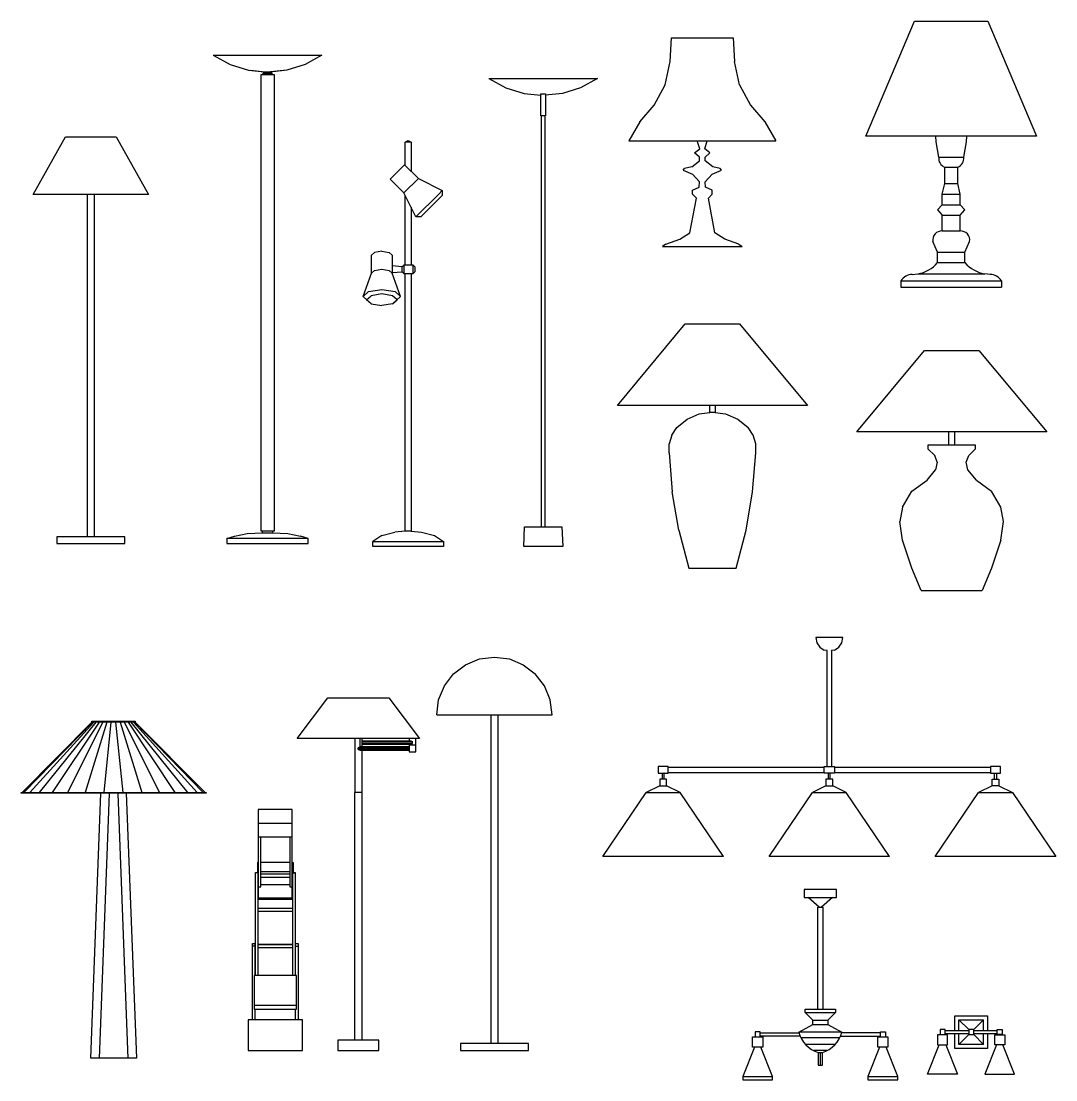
# Model space of a CAD drawing. Header units: millimetres. Extents: x 2339 to 2579, y 10378 to 10536.
# Drawn here: x 2339.4 to 2491.9, y 10380.1 to 10536.2 of the extents above; entities that cross this region are included whole.
import ezdxf

# ---------------------------------------------------------------- set-up
doc = ezdxf.new("R2010")
doc.units = ezdxf.units.MM

# ---------------------------------------------------------------- blocks, each defined once
blk = doc.blocks.new('12ELMP20')
at = {"color": 0, "linetype": 'ByBlock'}
for p, q in [((-14, 24), (-4, 36)), ((-4, 36), (4, 36)), ((4, 36), (14, 24)), ((14, 24), (-14, 24)), ((-0.44, 24), (-0.44, 23)), ((0.44, 23), (0.44, 24)), ((-5.25, 20.75), (-3.73, 21.97)), ((-3.73, 21.97), (-1.94, 22.74)), ((-1.94, 22.74), (0, 23)), ((-0.44, 23), (0.44, 23)), ((0, 23), (1.94, 22.74)), ((1.94, 22.74), (3.73, 21.97)), ((3.73, 21.97), (5.25, 20.75)), ((-5.99, 19.63), (-5.25, 20.75)), ((5.99, 19.63), (5.25, 20.75)), ((-5.99, 19.63), (-6.38, 18.34)), ((6.38, 18.34), (5.99, 19.63)), ((-6.38, 17), (-6.38, 18.34)), ((6.38, 17), (6.38, 18.34)), ((-6.38, 17), (-5.92, 11.26)), ((5.92, 11.26), (6.38, 17)), ((-4.95, 5.58), (-5.92, 11.26)), ((4.96, 5.58), (5.92, 11.26)), ((-4.95, 5.58), (-3.5, 0)), ((3.5, 0), (4.96, 5.58)), ((-3.5, 0), (3.5, 0))]:
    blk.add_line(p, q, dxfattribs=at)
blk = doc.blocks.new('12ELMP19')
at = {"color": 0, "linetype": 'ByBlock'}
for p, q in [((-14, 23.39), (-4, 35.39)), ((-4, 35.39), (4, 35.39)), ((4, 35.39), (14, 23.39)), ((14, 23.39), (-14, 23.39)), ((-0.43, 21.39), (-0.43, 23.39)), ((0.43, 23.39), (0.43, 21.39)), ((3.5, 21.39), (-3.5, 21.39)), ((-3.5, 21.39), (-3.5, 20.89)), ((-3.5, 20.89), (-2.5, 19.89)), ((2.5, 19.89), (3.5, 20.89)), ((3.5, 20.89), (3.5, 21.39)), ((-2.12, 18.89), (-2.5, 19.89)), ((-2.12, 18.89), (-2.38, 17.77)), ((2.12, 18.89), (2.5, 19.89)), ((2.38, 17.77), (2.12, 18.89)), ((-3.63, 16.27), (-2.38, 17.77)), ((3.63, 16.27), (2.38, 17.77)), ((-5.88, 14.64), (-3.63, 16.27)), ((3.63, 16.27), (5.87, 14.64)), ((-7.25, 12.27), (-5.88, 14.64)), ((7.25, 12.27), (5.87, 14.64)), ((-7.25, 12.27), (-7.63, 10.14)), ((7.62, 10.14), (7.25, 12.27)), ((-7.25, 7.39), (-7.63, 10.14)), ((7.25, 7.39), (7.62, 10.14)), ((-5.88, 3.27), (-7.25, 7.39)), ((7.25, 7.39), (5.87, 3.27)), ((-4.5, 0), (-5.88, 3.27)), ((5.87, 3.27), (4.5, 0)), ((-4.5, 0), (4.5, 0))]:
    blk.add_line(p, q, dxfattribs=at)
blk = doc.blocks.new('12ELMP16')
at = {"color": 0, "linetype": 'ByBlock'}
for p, q in [((-0.43, 59.63), (0, 59.87)), ((0.43, 59.63), (-0.43, 59.63)), ((-0.43, 56.18), (-0.43, 59.63)), ((0, 59.87), (0.43, 59.63)), ((0.43, 59.63), (0.43, 55.31)), ((-2.34, 54.46), (-0.53, 56.28)), ((-0.53, 56.28), (1.51, 54.25)), ((-2.65, 54.16), (-1.59, 55.22)), ((-0.61, 52.12), (-2.65, 54.16)), ((-0.61, 52.12), (1.51, 54.25)), ((1.51, 54.25), (5.04, 52.48)), ((1.16, 48.59), (-0.61, 52.12)), ((-0.43, 41.5), (-0.43, 51.76)), ((4.47, 51.91), (1.16, 48.59)), ((1.86, 48.59), (5.04, 51.77)), ((5.04, 51.77), (1.86, 48.59)), ((4.47, 51.91), (5.04, 52.48)), ((5.04, 52.48), (5.04, 51.77)), ((0.43, 50.03), (0.43, 41.5)), ((1.86, 48.59), (1.16, 48.59)), ((-5.38, 42.96), (-4.94, 43.36)), ((-5.38, 40.3), (-5.38, 42.96)), ((-3.87, 43.53), (-4.94, 43.36)), ((-3.87, 43.53), (-2.81, 43.36)), ((-2.81, 43.36), (-2.37, 42.96)), ((-2.37, 42.96), (-2.37, 40.3)), ((-4.94, 40.7), (-5.38, 40.3)), ((-4.94, 40.7), (-3.87, 40.87)), ((-3.87, 40.87), (-2.81, 40.7)), ((-2.37, 40.3), (-2.81, 40.7)), ((-0.87, 41.25), (-2.37, 41.38)), ((-0.62, 41.5), (-0.87, 41.25)), ((-0.87, 40.5), (-0.87, 41.25)), ((0.75, 41.5), (-0.62, 41.5)), ((-0.62, 41.5), (-0.62, 40.25)), ((0.75, 41.5), (1.01, 41.25)), ((0.75, 40.25), (0.75, 41.5)), ((1.01, 41.25), (1.01, 40.5)), ((-6.62, 36.84), (-5.38, 40.3)), ((-2.37, 40.38), (-0.87, 40.5)), ((-1.13, 36.84), (-2.37, 40.3)), ((-0.62, 40.25), (-0.87, 40.5)), ((-0.62, 40.25), (0.75, 40.25)), ((-0.43, 2.25), (-0.43, 40.25)), ((0.43, 40.24), (0.43, 2.25)), ((1.01, 40.5), (0.75, 40.25)), ((-5.82, 37.58), (-6.62, 36.84)), ((-5.82, 37.58), (-3.87, 37.89)), ((-3.87, 37.89), (-1.93, 37.58)), ((-1.93, 37.58), (-1.13, 36.84)), ((-5.47, 35.76), (-6.62, 36.84)), ((-6.12, 36.37), (-5.47, 36.98)), ((-5.47, 35.76), (-6.12, 36.37)), ((-5.82, 36.09), (-5.82, 36.08)), ((-3.87, 37.23), (-5.47, 36.98)), ((-2.28, 36.98), (-3.87, 37.23)), ((-1.62, 36.37), (-2.28, 36.98)), ((-2.28, 35.76), (-1.13, 36.84)), ((-2.28, 35.76), (-1.62, 36.37)), ((-5.47, 35.76), (-3.87, 35.51)), ((-2.28, 35.76), (-3.87, 35.51)), ((-3.9, 1.63), (-5.2, 0.75)), ((-3.9, 1.63), (-1.95, 2.13)), ((-0.43, 2.25), (-1.95, 2.13)), ((0.43, 2.25), (-0.43, 2.25)), ((0.43, 2.25), (1.95, 2.13)), ((1.95, 2.13), (3.9, 1.63)), ((3.9, 1.63), (5.2, 0.75)), ((-5.2, 0), (-5.2, 0.75)), ((-5.2, 0.75), (5.2, 0.75)), ((5.2, 0), (-5.2, 0)), ((5.2, 0.75), (5.2, 0))]:
    blk.add_line(p, q, dxfattribs=at)
blk = doc.blocks.new('12ELMP15')
at = {"color": 0, "linetype": 'ByBlock'}
for p, q in [((-8, 72), (8, 72)), ((-8, 72), (-5.52, 70.63)), ((8, 72), (5.52, 70.63)), ((-5.52, 70.63), (-2.82, 69.79)), ((5.52, 70.63), (2.82, 69.79)), ((-2.82, 69.79), (-0.46, 69.55)), ((-2.44, 69.79), (-0.4, 69.55)), ((1, 69.13), (-1, 69.13)), ((-1, 69.13), (-1, 1.88)), ((-0.46, 69.55), (-0.63, 69.37)), ((-0.63, 69.37), (0.63, 69.37)), ((-0.63, 69.13), (-0.63, 69.37)), ((-0.4, 69.55), (0.39, 69.55)), ((0.39, 69.55), (2.44, 69.79)), ((2.82, 69.79), (0.45, 69.55)), ((0.45, 69.55), (0.63, 69.37)), ((0.63, 69.37), (0.63, 69.13)), ((1, 1.88), (1, 69.13)), ((-3, 1.5), (-0.75, 1.62)), ((-1, 1.88), (1, 1.88)), ((-0.75, 1.62), (-0.75, 1.88)), ((-0.75, 1.62), (0.75, 1.62)), ((0.75, 1.88), (0.75, 1.62)), ((0.75, 1.62), (3, 1.5)), ((-6, 0.75), (-4.87, 1.12)), ((6, 0.75), (-6, 0.75)), ((-6, 0.75), (-6, 0)), ((-6, 0), (6, 0)), ((-4.87, 1.12), (-3, 1.5)), ((3, 1.5), (4.87, 1.12)), ((6, 0.75), (4.87, 1.12)), ((6, 0), (6, 0.75))]:
    blk.add_line(p, q, dxfattribs=at)
blk = doc.blocks.new('12ELMP14')
at = {"color": 0, "linetype": 'ByBlock'}
for p, q in [((-8, 69), (7.99, 69)), ((-8, 69), (-5.53, 67.63)), ((7.99, 69), (5.52, 67.63)), ((-5.53, 67.63), (-2.82, 66.79)), ((5.52, 67.63), (2.82, 66.79)), ((-2.82, 66.79), (-0.33, 66.54)), ((-0.33, 66.75), (0.32, 66.75)), ((-0.33, 63.51), (-0.33, 66.75)), ((2.82, 66.79), (0.32, 66.54)), ((0.32, 66.75), (0.32, 63.51)), ((0.32, 63.51), (-0.33, 63.51)), ((-0.26, 2.88), (-0.26, 63.51)), ((0.25, 63.51), (0.25, 2.88)), ((-2.88, 0), (-2.76, 2.88)), ((-2.76, 2.88), (2.74, 2.88)), ((2.74, 2.88), (2.88, 0)), ((2.88, 0), (-2.88, 0))]:
    blk.add_line(p, q, dxfattribs=at)
blk = doc.blocks.new('12ELMP12')
at = {"color": 0, "linetype": 'ByBlock'}
for p, q in [((-8.5, 51.5), (-3.75, 60)), ((-3.75, 60), (3.75, 60)), ((3.75, 60), (8.5, 51.5)), ((8.5, 51.5), (-8.5, 51.5)), ((-0.5, 1), (-0.5, 51.5)), ((0.5, 51.5), (0.5, 1)), ((5, 1), (-5, 1)), ((-5, 1), (-5, 0)), ((-5, 0), (5, 0)), ((5, 0), (5, 1))]:
    blk.add_line(p, q, dxfattribs=at)
blk = doc.blocks.new('12ELMP11')
at = {"color": 0, "linetype": 'ByBlock'}
for p, q in [((-2.2, 57.71), (0, 57.99)), ((0, 57.99), (2.2, 57.71)), ((-6.02, 55.51), (-4.26, 56.86)), ((-4.26, 56.86), (-2.2, 57.71)), ((2.2, 57.71), (4.25, 56.86)), ((4.25, 56.86), (6.01, 55.51)), ((-7.36, 53.74), (-6.02, 55.51)), ((7.36, 53.74), (6.01, 55.51)), ((-8.22, 51.69), (-7.36, 53.74)), ((8.21, 51.69), (7.36, 53.74)), ((-8.5, 49.49), (-8.22, 51.69)), ((8.5, 49.49), (8.21, 51.69)), ((-8.5, 49.49), (8.5, 49.49)), ((-0.5, 1), (-0.5, 49.49)), ((0.5, 49.49), (0.5, 1)), ((5, 1), (-5, 1)), ((-5, 1), (-5, 0)), ((-5, 0), (5, 0)), ((5, 0), (5, 1))]:
    blk.add_line(p, q, dxfattribs=at)
blk = doc.blocks.new('12ELMP10')
at = {"color": 0, "linetype": 'ByBlock'}
for p, q in [((-9, 46), (-4.5, 52)), ((-4.5, 52), (4.5, 52)), ((4.5, 52), (9, 46)), ((9, 46), (-9, 46)), ((-0.5, 46), (-0.5, 38)), ((0.25, 44.75), (0.25, 46)), ((0.5, 46), (0.5, 44.75)), ((0.5, 45.62), (7.75, 45.62)), ((8, 45.5), (0.5, 45.5)), ((7.5, 46), (7.5, 45.62)), ((7.75, 45.62), (8, 45.5)), ((8, 45.25), (8, 45.5)), ((8.5, 45.06), (8.5, 46)), ((0.25, 44.75), (0, 44.62)), ((0, 44.62), (7.5, 44.62)), ((0, 44.38), (0, 44.62)), ((7.5, 44.38), (0, 44.38)), ((0, 44.38), (0.25, 44.25)), ((7.5, 44.75), (0.25, 44.75)), ((0.25, 44.25), (7.5, 44.25)), ((8, 45.25), (0.5, 45.25)), ((0.5, 45.13), (7.75, 45.13)), ((0.5, 44.25), (0.5, 38)), ((7.5, 45.13), (7.5, 45.06)), ((7.5, 45.06), (8.5, 45.06)), ((8.5, 45), (7.5, 45)), ((7.5, 45), (7.5, 44)), ((7.5, 44), (8.5, 44)), ((7.75, 45.13), (8, 45.25)), ((7.75, 45.06), (7.75, 45.13)), ((8.5, 44), (8.5, 45)), ((0.54, 38), (-0.54, 38)), ((-0.54, 38), (-0.54, 1.5)), ((0.54, 38), (0.54, 1.5)), ((3, 1.5), (-3, 1.5)), ((-3, 1.5), (-3, 0)), ((-3, 0), (3, 0)), ((3, 0), (3, 1.5))]:
    blk.add_line(p, q, dxfattribs=at)
blk = doc.blocks.new('12ELMP08')
at = {"color": 0, "linetype": 'ByBlock'}
for p, q in [((2.5, 35.5), (-2.5, 35.5)), ((-2.5, 35.5), (-2.5, 22.31)), ((2.5, 22.31), (2.5, 35.5)), ((-2.5, 33.5), (2.5, 33.5)), ((-2.5, 31.5), (2.5, 31.5)), ((-2.12, 24.09), (-2.12, 31.5)), ((2.12, 31.5), (2.12, 24.09)), ((-2.5, 27.69), (-2.62, 27.69)), ((-2.62, 27.69), (-2.62, 26.24)), ((2.12, 27.69), (-2.12, 27.69)), ((2.5, 27.69), (2.63, 27.69)), ((2.63, 27.69), (2.63, 26.24)), ((-2.93, 11.03), (-2.93, 26.24)), ((-2.93, 26.24), (-2.56, 26.24)), ((-2.56, 26.16), (-2.93, 26.16)), ((-2.56, 26.24), (-2.56, 11.03)), ((-2.56, 26.18), (-2.5, 26.18)), ((-2.12, 26.37), (2.12, 26.37)), ((2.12, 26), (-2.12, 26)), ((-2.12, 26), (-2.12, 25.99)), ((2.12, 25.5), (-2.12, 25.5)), ((2.12, 25.51), (2.12, 25.5)), ((2.57, 26.18), (2.5, 26.18)), ((2.57, 26.24), (2.94, 26.24)), ((2.57, 11.03), (2.57, 26.24)), ((2.57, 26.16), (2.94, 26.16)), ((2.94, 26.24), (2.94, 11.03)), ((-2.56, 24.21), (-2.5, 24.21)), ((-2.5, 24.09), (-2.12, 24.09)), ((2.12, 24.4), (-2.12, 24.4)), ((2.12, 24.09), (2.5, 24.09)), ((2.5, 24.21), (2.57, 24.21)), ((-2.56, 22.31), (2.57, 22.31)), ((-2.5, 22.5), (2.5, 22.5)), ((2.57, 20.92), (-2.56, 20.92)), ((-2.56, 20.54), (2.57, 20.54)), ((-3.37, 4.5), (-3.37, 15.75)), ((-3.37, 15.75), (-3, 15.75)), ((-3, 15.75), (-3, 11.03)), ((2.57, 15.62), (-2.56, 15.62)), ((-2.56, 15.62), (-2.56, 15.62)), ((-2.56, 15.62), (2.57, 15.62)), ((3, 11.03), (3, 15.75)), ((3, 15.75), (3.37, 15.75)), ((3.37, 15.75), (3.37, 4.5)), ((-3, 15.38), (-3.37, 15.38)), ((2.57, 15.13), (-2.56, 15.13)), ((2.57, 15.14), (2.57, 15.13)), ((3, 15.38), (3.37, 15.38)), ((3.13, 11.03), (-3.12, 11.03)), ((-3.12, 11.03), (-3.12, 6.06)), ((3.13, 6.06), (3.13, 11.03)), ((3.13, 6.64), (-3.12, 6.64)), ((-3.12, 6.06), (3.13, 6.06)), ((-3, 6.06), (-3, 4.5)), ((3, 4.5), (3, 6.06)), ((4, 4.5), (-4, 4.5)), ((-4, 4.5), (-4, 0)), ((4, 0), (4, 4.5)), ((-4, 0), (4, 0))]:
    blk.add_line(p, q, dxfattribs=at)
blk = doc.blocks.new('12elmp36')
at = {"color": 0, "linetype": 'ByBlock'}
for p, q in [((-4.74, 27.27), (-4.55, 30.8)), ((-4.55, 30.8), (4.55, 30.8)), ((4.55, 30.8), (4.74, 27.27)), ((-5.48, 23.85), (-4.74, 27.27)), ((5.48, 23.85), (4.74, 27.27)), ((-7.08, 20.84), (-5.48, 23.85)), ((5.48, 23.85), (7.08, 20.84)), ((-9.23, 18.39), (-7.08, 20.84)), ((7.08, 20.84), (9.24, 18.39)), ((-9.23, 18.39), (-10.85, 15.58)), ((9.23, 18.39), (10.84, 15.58)), ((-10.85, 15.58), (10.86, 15.58)), ((-1.13, 13.8), (-0.38, 14.42)), ((-0.38, 14.42), (-0.74, 15.58)), ((0.38, 14.42), (0.74, 15.58)), ((1.13, 13.8), (0.38, 14.42)), ((-1.55, 11.76), (-0.42, 12.66)), ((-0.42, 13.16), (-1.13, 13.8)), ((-0.42, 12.66), (-0.42, 13.16)), ((0.42, 13.16), (1.13, 13.8)), ((0.42, 12.66), (0.42, 13.16)), ((1.55, 11.76), (0.42, 12.66)), ((-2.83, 11.26), (-2.61, 11.51)), ((-2.83, 11.26), (-1.43, 10.68)), ((-1.55, 11.76), (-2.61, 11.51)), ((1.43, 10.68), (2.83, 11.26)), ((2.62, 11.51), (1.55, 11.76)), ((2.83, 11.26), (2.62, 11.51)), ((-0.42, 9.53), (-1.43, 10.68)), ((-0.45, 8.78), (-0.42, 9.53)), ((0.42, 9.53), (1.43, 10.68)), ((0.45, 8.78), (0.42, 9.53)), ((-1.43, 8.31), (-0.45, 8.78)), ((-1.43, 7.73), (-1.43, 8.31)), ((1.43, 8.31), (0.45, 8.78)), ((1.43, 7.73), (1.43, 8.31)), ((-1.86, 2.05), (-0.88, 7.16)), ((-1.43, 7.73), (-0.88, 7.16)), ((0.89, 7.16), (1.43, 7.73)), ((1.86, 2.05), (0.89, 7.16)), ((-3.29, 1.08), (-1.86, 2.05)), ((3.3, 1.08), (1.86, 2.05)), ((-5.38, 0.36), (-5.86, 0)), ((-5.86, 0), (5.86, 0)), ((-5.38, 0.36), (-3.29, 1.08)), ((5.39, 0.36), (3.3, 1.08)), ((5.39, 0.36), (5.86, 0))]:
    blk.add_line(p, q, dxfattribs=at)
blk = doc.blocks.new('12elmp37')
at = {"color": 0, "linetype": 'ByBlock'}
for p, q in [((-12.58, 22.24), (-5.4, 39.2)), ((-5.4, 39.2), (5.4, 39.2)), ((5.4, 39.2), (12.58, 22.24)), ((12.58, 22.24), (-12.58, 22.24)), ((-2.24, 21.42), (-2.28, 22.24)), ((2.24, 21.42), (2.28, 22.24)), ((-1.84, 19.16), (-2.24, 21.42)), ((1.84, 19.16), (2.24, 21.42)), ((-0.96, 15.24), (-0.96, 17.66)), ((0.96, 15.24), (0.96, 17.66)), ((-1.32, 13.68), (-0.96, 15.24)), ((1.32, 13.68), (0.96, 15.24)), ((-1.32, 12.13), (-1.32, 13.68)), ((1.32, 12.13), (1.32, 13.68)), ((-1.32, 12.13), (-2.02, 11.36)), ((-2.02, 11.36), (-1.32, 10.58)), ((2.02, 11.36), (1.32, 12.13)), ((1.32, 10.58), (2.02, 11.36)), ((-1.32, 8.26), (-1.32, 10.58)), ((1.32, 8.26), (1.32, 10.58)), ((-2.02, 5.15), (-2.71, 6.7)), ((2.02, 5.15), (2.71, 6.7)), ((-2.02, 3.6), (-2.02, 5.15)), ((2.02, 3.6), (2.02, 5.15)), ((-5.75, 1.86), (-4.93, 1.95)), ((5.75, 1.86), (4.93, 1.95)), ((-7.41, 0), (7.41, 0))]:
    blk.add_line(p, q, dxfattribs=at)
at = {"color": 0}
for p, q in [((-0.96, 17.66), (0.96, 17.66)), ((-0.96, 15.24), (0.96, 15.24)), ((-1.32, 13.68), (1.32, 13.68)), ((-1.32, 12.13), (1.32, 12.13)), ((-1.32, 10.58), (1.32, 10.58)), ((-1.32, 8.26), (1.32, 8.26)), ((-2.02, 5.15), (2.02, 5.15)), ((-2.02, 3.6), (2.02, 3.6)), ((-4.93, 1.95), (4.93, 1.95)), ((-7.41, 0.93), (-7.41, 0)), ((-7.41, 0.93), (7.41, 0.93)), ((7.41, 0.93), (7.41, 0))]:
    blk.add_line(p, q, dxfattribs=at)
blk.add_lwpolyline([(-1.84, 19.16), (1.84, 19.16)], dxfattribs=at)
for centre, radius, start, end in [((-0.44, 18.97), 1.41, 172.3934, 248.5114), ((0.44, 18.97), 1.41, 291.4886, 7.6066), ((-1.39, 6.92), 1.34, 86.8228, 189.4066), ((1.39, 6.92), 1.34, 350.5934, 93.1772), ((-5.69, 6.7), 4.81, 279.102, 319.8489), ((5.69, 6.7), 4.81, 220.1511, 260.898), ((-5.63, -0.3), 2.17, 93.3235, 145.3402), ((5.63, -0.3), 2.17, 34.6598, 86.6765)]:
    blk.add_arc(centre, radius, start, end, dxfattribs=at)
blk = doc.blocks.new('12ELMP42')
at = {"color": 0, "linetype": 'ByBlock'}
for p, q in [((-2.4, -2.15), (-2.4, 0)), ((-2.4, 0), (2.4, 0)), ((2.4, 0), (2.4, -2.15)), ((-0.37, -2.03), (-1.8, -0.6)), ((-1.8, -0.6), (1.8, -0.6)), ((-1.8, -2.15), (-1.8, -0.6)), ((1.8, -0.6), (0.37, -2.03)), ((1.8, -2.15), (1.8, -0.6)), ((-3.47, -2.78), (-4.97, -2.78)), ((-4.97, -2.78), (-4.97, -4.28)), ((-3.84, -2.02), (-4.59, -2.02)), ((-4.59, -2.02), (-4.59, -2.77)), ((-4.59, -2.77), (-3.84, -2.77)), ((-3.84, -2.77), (-3.84, -2.02)), ((-3.84, -2.15), (-0.37, -2.15)), ((-0.37, -2.65), (-3.84, -2.65)), ((-3.47, -4.28), (-3.47, -2.78)), ((-2.4, -4.8), (-2.4, -2.65)), ((-1.8, -4.2), (-1.8, -2.65)), ((-1.8, -4.2), (-0.37, -2.77)), ((0.37, -2.02), (-0.37, -2.02)), ((-0.37, -2.02), (-0.37, -2.77)), ((-0.37, -2.77), (0.37, -2.77)), ((0.37, -2.77), (0.37, -2.02)), ((0.37, -2.15), (3.84, -2.15)), ((3.84, -2.65), (0.37, -2.65)), ((0.37, -2.77), (1.8, -4.2)), ((1.8, -4.2), (1.8, -2.65)), ((2.4, -2.65), (2.4, -4.8)), ((3.47, -2.78), (4.97, -2.78)), ((3.47, -4.28), (3.47, -2.78)), ((3.84, -2.02), (4.59, -2.02)), ((3.84, -2.77), (3.84, -2.02)), ((4.59, -2.77), (3.84, -2.77)), ((4.59, -2.02), (4.59, -2.77)), ((4.97, -2.78), (4.97, -4.28)), ((-6.44, -8.59), (-4.71, -4.28)), ((-4.97, -4.28), (-3.47, -4.28)), ((-3.76, -4.28), (-2.03, -8.59)), ((1.8, -4.2), (-1.8, -4.2)), ((3.73, -4.28), (2, -8.59)), ((4.97, -4.28), (3.47, -4.28)), ((6.4, -8.59), (4.67, -4.28)), ((2.4, -4.8), (-2.4, -4.8)), ((-2.03, -8.59), (-6.44, -8.59)), ((2, -8.59), (6.4, -8.59))]:
    blk.add_line(p, q, dxfattribs=at)
blk = doc.blocks.new('12ELMP44')
at = {"color": 0, "linetype": 'ByBlock'}
for p, q in [((2.4, 0), (-2.4, 0)), ((-2.4, 0), (-2.4, -1.2)), ((2.4, -1.2), (2.4, 0)), ((-2.4, -1.2), (2.4, -1.2)), ((-0.17, -2.6), (-1.8, -1.2)), ((1.8, -1.2), (0.16, -2.6)), ((-0.38, -17.62), (-0.38, -2.6)), ((-0.38, -2.6), (0.38, -2.6)), ((0.38, -2.6), (0.38, -17.62)), ((-1.12, -19.25), (-2.25, -18.12)), ((-2.25, -18.12), (2.25, -18.12)), ((2.25, -18.12), (1.12, -19.25)), ((-3.18, -21.02), (-1.12, -19.89)), ((-1.12, -19.89), (-1.12, -19.25)), ((1.12, -19.25), (1.12, -19.89)), ((1.12, -19.89), (3.18, -21.02)), ((-9.97, -21.74), (-8.47, -21.74)), ((-9.97, -23.25), (-9.97, -21.74)), ((-8.85, -21), (-9.59, -21)), ((-9.59, -21), (-9.59, -21.74)), ((-8.85, -21.74), (-8.85, -21)), ((-8.85, -21.12), (-3.15, -21.12)), ((-2.98, -21.62), (-8.85, -21.62)), ((-8.47, -21.74), (-8.47, -23.25)), ((3.18, -21.02), (-3.18, -21.02)), ((2.98, -21.62), (8.85, -21.62)), ((8.85, -21.12), (3.15, -21.12)), ((8.47, -23.25), (8.47, -21.74)), ((8.47, -21.74), (9.97, -21.74)), ((8.85, -21.74), (8.85, -21)), ((8.85, -21), (9.59, -21)), ((9.59, -21), (9.59, -21.74)), ((9.97, -21.74), (9.97, -23.25)), ((-9.69, -23.25), (-11.42, -27.56)), ((-8.47, -23.25), (-9.97, -23.25)), ((-7.02, -27.56), (-8.75, -23.25)), ((2.87, -21.87), (-2.87, -21.87)), ((-2.25, -22.78), (2.25, -22.78)), ((8.74, -23.25), (7.01, -27.56)), ((9.97, -23.25), (8.47, -23.25)), ((11.42, -27.56), (9.69, -23.25)), ((0.97, -23.76), (-0.97, -23.76)), ((-0.31, -24.01), (-0.31, -25.91)), ((0, -24.01), (0, -25.91)), ((0.31, -25.91), (0.31, -24.01)), ((-0.31, -25.91), (0.31, -25.91)), ((-11.42, -27.56), (-7.02, -27.56)), ((7.01, -27.56), (11.42, -27.56))]:
    blk.add_line(p, q, dxfattribs=at)
at = {"color": 0}
for p, q in [((-2.25, -18.12), (-2.25, -17.62)), ((-2.25, -17.62), (2.25, -17.62)), ((2.25, -17.62), (2.25, -18.12)), ((-1.12, -19.25), (1.12, -19.25)), ((-1.12, -19.89), (1.12, -19.89)), ((-0.31, -24.01), (0.31, -24.01))]:
    blk.add_line(p, q, dxfattribs=at)
for points in [[(-11.42, -27.56), (-11.42, -28.06), (-7.02, -28.06), (-7.02, -27.56)], [(7.02, -27.56), (7.02, -28.06), (11.42, -28.06), (11.42, -27.56)]]:
    blk.add_lwpolyline(points, dxfattribs=at)
for centre, start, end in [((0.88, -20), 194.1441, 253.4685), ((-0.88, -20), 286.5315, 345.8559)]:
    blk.add_arc(centre, 4.19, start, end, dxfattribs=at)
blk = doc.blocks.new('12ELMP45')
at = {"color": 0, "linetype": 'ByBlock'}
for p, q in [((2, 0), (-2, 0)), ((-2, 0), (-1.85, -0.77)), ((1.85, -0.77), (2, 0)), ((-1.85, -0.77), (-1.41, -1.42)), ((-1.41, -1.42), (-0.76, -1.85)), ((0.77, -1.85), (1.41, -1.42)), ((1.41, -1.42), (1.85, -0.77)), ((-0.3, -1.94), (-0.76, -1.85)), ((-0.59, -2), (-0.59, -2)), ((-0.59, -2), (-0.59, -2)), ((-0.3, -19), (-0.3, -1.94)), ((0.17, -1.95), (0.17, -1.96)), ((0.77, -1.85), (0.3, -1.94)), ((0.3, -1.94), (0.3, -1.94)), ((0.3, -1.94), (0.3, -19)), ((-23.75, -19), (-25.25, -19)), ((-25.25, -19), (-25.25, -20)), ((-25.25, -20), (-23.75, -20)), ((-24.64, -20), (-24.64, -20)), ((-24.64, -20), (-24.64, -20.87)), ((-24.35, -20), (-24.37, -20)), ((-24.35, -20.87), (-24.35, -20)), ((-23.75, -20), (-23.75, -19)), ((-23.75, -19.1), (-0.75, -19.1)), ((-23.75, -19.89), (-0.75, -19.89)), ((-0.75, -19), (0.75, -19)), ((-0.75, -20), (-0.75, -19)), ((0.75, -20), (-0.75, -20)), ((-0.14, -20), (-0.15, -20)), ((-0.15, -20), (-0.15, -20.87)), ((0.15, -20), (0.14, -20)), ((0.15, -20.87), (0.15, -20)), ((0.75, -19), (0.75, -20)), ((0.75, -19.1), (23.75, -19.1)), ((0.75, -19.89), (23.75, -19.89)), ((25.25, -19), (23.75, -19)), ((23.75, -19), (23.75, -20)), ((23.75, -20), (25.25, -20)), ((24.35, -20.87), (24.35, -20)), ((24.35, -20), (24.37, -20)), ((24.65, -20), (24.65, -20.87)), ((25.25, -20), (25.25, -19)), ((-24, -20.87), (-25, -20.87)), ((-25, -20.87), (-25, -21.87)), ((-24, -21.87), (-24, -20.87)), ((0.5, -20.87), (-0.5, -20.87)), ((-0.5, -20.87), (-0.5, -21.87)), ((0.5, -21.87), (0.5, -20.87)), ((24, -21.87), (24, -20.87)), ((24, -20.87), (25, -20.87)), ((24.65, -20.87), (24.64, -20.87)), ((25, -20.87), (25, -21.87)), ((-33.38, -32.28), (-27, -22.84)), ((-25, -21.87), (-27, -22.84)), ((-27, -22.84), (-22, -22.84)), ((-25, -21.87), (-24, -21.87)), ((-22, -22.84), (-24, -21.87)), ((-15.61, -32.28), (-22, -22.84)), ((-8.88, -32.28), (-2.5, -22.84)), ((-0.5, -21.87), (-2.5, -22.84)), ((-2.5, -22.84), (2.5, -22.84)), ((-0.5, -21.87), (0.5, -21.87)), ((2.5, -22.84), (0.5, -21.87)), ((8.89, -32.28), (2.5, -22.84)), ((15.61, -32.28), (22, -22.84)), ((24, -21.87), (22, -22.84)), ((22, -22.84), (27, -22.84)), ((25, -21.87), (24, -21.87)), ((25, -21.87), (27, -22.84)), ((27, -22.84), (33.39, -32.28)), ((-15.61, -32.28), (-33.38, -32.28)), ((8.89, -32.28), (-8.88, -32.28)), ((33.39, -32.28), (15.61, -32.28))]:
    blk.add_line(p, q, dxfattribs=at)
blk = doc.blocks.new('12ELMP47')
at = {"color": 0, "linetype": 'Continuous'}
for p, q in [((-3.19, 49.56), (-13.5, 39.19)), ((-13.21, 39.19), (-3.12, 49.56)), ((-2.91, 49.56), (-12.33, 39.19)), ((-10.92, 39.19), (-2.58, 49.56)), ((-2.13, 49.56), (-9.04, 39.19)), ((-6.75, 39.19), (-1.59, 49.56)), ((-0.99, 49.56), (-4.17, 39.19)), ((-3.19, 49.68), (3.18, 49.68)), ((-3.19, 49.56), (-3.19, 49.68)), ((3.18, 49.56), (-3.19, 49.56)), ((-3.12, 49.56), (-3.12, 49.68)), ((-2.91, 49.68), (-2.91, 49.56)), ((-2.58, 49.56), (-2.58, 49.68)), ((-2.13, 49.68), (-2.13, 49.56)), ((-1.59, 49.56), (-1.59, 49.68)), ((-1.41, 39.19), (-0.34, 49.56)), ((-0.99, 49.68), (-0.99, 49.56)), ((-0.34, 49.56), (-0.34, 49.68)), ((0.33, 49.56), (0.33, 49.68)), ((1.41, 39.19), (0.33, 49.56)), ((0.98, 49.68), (0.98, 49.56)), ((0.98, 49.56), (4.17, 39.19)), ((1.59, 49.56), (1.59, 49.68)), ((6.75, 39.19), (1.59, 49.56)), ((2.13, 49.68), (2.13, 49.56)), ((2.13, 49.56), (9.04, 39.19)), ((2.58, 49.56), (2.58, 49.68)), ((10.92, 39.19), (2.58, 49.56)), ((2.91, 49.68), (2.91, 49.56)), ((2.91, 49.56), (12.33, 39.19)), ((3.12, 49.56), (3.12, 49.68)), ((13.21, 39.19), (3.12, 49.56)), ((3.18, 49.68), (3.18, 49.56)), ((3.18, 49.56), (13.5, 39.19)), ((-13.63, 39.06), (-13.63, 39.19)), ((-13.63, 39.19), (13.63, 39.19)), ((13.63, 39.06), (-13.63, 39.06)), ((-13.33, 39.06), (-13.33, 39.19)), ((-12.45, 39.19), (-12.45, 39.06)), ((-11.02, 39.06), (-11.02, 39.19)), ((-9.12, 39.19), (-9.12, 39.06)), ((-6.82, 39.06), (-6.82, 39.19)), ((-4.21, 39.19), (-4.21, 39.06)), ((-3.38, 0), (-1.88, 39.06)), ((-1.42, 39.06), (-1.42, 39.19)), ((-1.42, 39.19), (-1.41, 39.19)), ((1.42, 39.19), (1.41, 39.19)), ((1.42, 39.06), (1.42, 39.19)), ((1.87, 39.06), (3.38, 0)), ((4.21, 39.19), (4.21, 39.06)), ((6.81, 39.06), (6.81, 39.19)), ((9.12, 39.19), (9.12, 39.06)), ((11.02, 39.06), (11.02, 39.19)), ((12.44, 39.19), (12.44, 39.06)), ((13.33, 39.19), (13.33, 39.06)), ((13.63, 39.19), (13.63, 39.06)), ((-2.1, -0.05), (-0.61, 39.01)), ((0.6, 39.01), (2.1, -0.05)), ((3.38, 0), (-3.38, 0))]:
    blk.add_line(p, q, dxfattribs=at)

msp = doc.modelspace()

# ---------------------------------------------------------------- block references
at = {"color": 18}
for name, p in [('12elmp37', (2476.53, 10497.02)), ('12elmp36', (2439.84, 10502.98)), ('12ELMP15', (2375.76, 10459.18)), ('12ELMP14', (2416.39, 10458.76)), ('12ELMP12', (2349.71, 10459.18)), ('12ELMP16', (2396.48, 10458.76)), ('12ELMP20', (2441.33, 10455.57)), ('12ELMP19', (2476.6, 10452.29)), ('12ELMP45', (2458.56, 10445.35)), ('12ELMP11', (2409.2, 10384.47)), ('12ELMP10', (2389.14, 10384.47)), ('12ELMP47', (2353.07, 10383.32)), ('12ELMP08', (2376.9, 10384.47)), ('12ELMP44', (2457.23, 10408.19)), ('12ELMP42', (2479.47, 10389.56))]:
    msp.add_blockref(name, p, dxfattribs=at)

doc.saveas('drawing.dxf')
